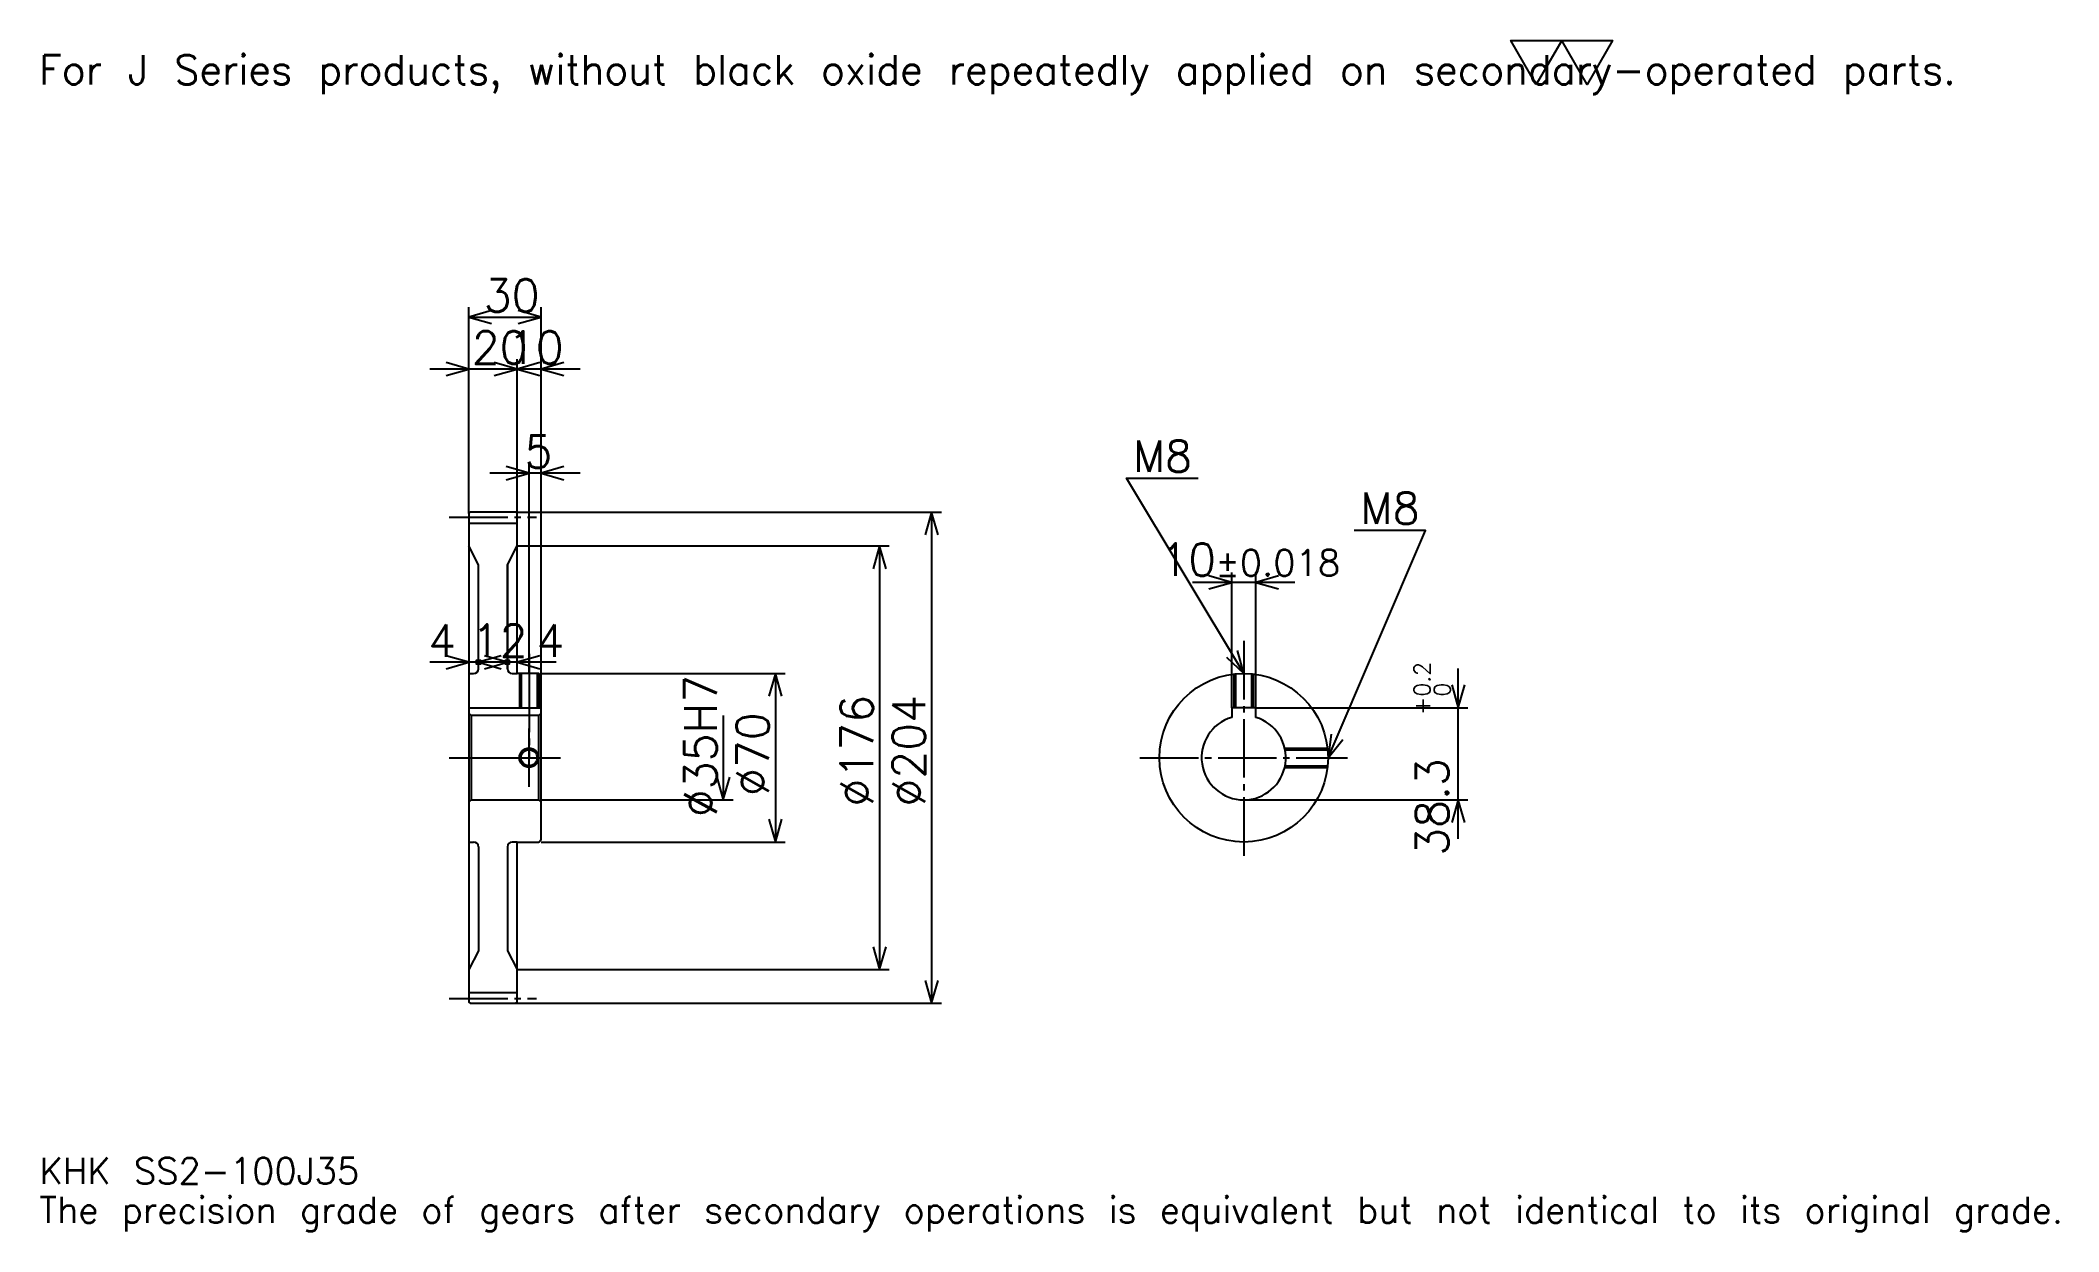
# Model space of a CAD drawing. Extents: x 27 to 866, y 10 to 505.
import ezdxf

# ---------------------------------------------------------------- set-up
doc = ezdxf.new("R2010")
doc.units = 0
doc.linetypes.add('DASHDOT', pattern=[32.432433, 24.324324, -2.702703, 2.702703, -2.702703])
doc.layers.get('0').update_dxf_attribs({"linetype": 'CONTINUOUS'})
doc.layers.add('DASHDOT', color=6, linetype='DASHDOT')
doc.styles.add('KANJI', font='TXT', dxfattribs={"bigfont": 'BIGFONT'})

msp = doc.modelspace()

# ---------------------------------------------------------------- linework, layer by layer
at = {"color": 5}
for p, q in [((205.405411, 308.756775), (205.405411, 393.891907)), ((235.405411, 308.756775), (235.405411, 393.891907)), ((205.405411, 389.83783), (235.405411, 389.83783)), ((225.405411, 308.756775), (225.405411, 372.270264)), ((241.621628, 368.216217), (189.189194, 368.216217)), ((251.621628, 368.216217), (209.189194, 368.216217)), ((230.405411, 308.756775), (230.405411, 329.027039)), ((251.621628, 324.972961), (214.189194, 324.972961)), ((205.405411, 308.256775), (205.405411, 308.756775)), ((224.905411, 308.756775), (235.405411, 308.756775)), ((225.405411, 308.256775), (225.405411, 308.756775)), ((230.405411, 241.75676), (230.405411, 308.756775)), ((230.405411, 241.75676), (230.405411, 308.756775)), ((235.405411, 308.756775), (401.621643, 308.756775)), ((235.405411, 240.75676), (235.405411, 308.756775)), ((397.567566, 308.756775), (397.567566, 104.75676)), ((225.405411, 294.756775), (235.405411, 294.756775)), ((235.405411, 294.756775), (380, 294.756775)), ((375.945953, 294.756775), (375.945953, 118.75676)), ((548.378357, 279.594604), (505.945923, 279.594604)), ((522.16217, 227.556763), (522.16217, 283.648651)), ((532.16217, 227.556763), (532.16217, 283.648651)), ((225.621628, 246.459457), (189.189194, 246.459457)), ((237.621628, 246.459457), (193.189194, 246.459457)), ((241.621628, 246.459457), (205.189194, 246.459457)), ((616.216187, 173.040543), (616.216187, 243.77298)), ((235.405411, 241.75676), (336.756775, 241.75676)), ((332.702698, 241.75676), (332.702698, 171.75676)), ((532.16217, 227.556763), (620.270264, 227.556763)), ((311.081085, 224.25676), (311.081085, 189.25676)), ((235.405411, 189.25676), (315.135132, 189.25676)), ((527.16217, 189.25676), (620.270264, 189.25676)), ((235.405411, 171.75676), (336.756775, 171.75676)), ((225.405411, 118.75676), (235.405411, 118.75676)), ((235.405411, 118.75676), (380, 118.75676)), ((224.905411, 104.75676), (235.405411, 104.75676)), ((235.405411, 104.75676), (401.621643, 104.75676))]:
    msp.add_line(p, q, dxfattribs=at)
at = {"color": 4}
for p, q in [((205.405411, 304.256775), (225.405411, 304.256775)), ((221.405411, 286.906311), (221.405411, 243.75676)), ((205.405411, 241.75676), (207.405411, 241.75676)), ((223.405411, 241.75676), (225.405411, 241.75676)), ((205.405411, 227.556763), (235.405411, 227.556763)), ((235.405411, 225.25676), (234.405411, 224.25676)), ((205.405411, 188.25676), (206.405411, 189.25676)), ((235.405411, 188.25676), (234.405411, 189.25676)), ((205.405411, 171.75676), (207.405411, 171.75676)), ((221.405411, 169.75676), (221.405411, 126.607201)), ((225.405411, 171.75676), (223.405411, 171.75676)), ((205.405411, 109.25676), (225.405411, 109.25676))]:
    msp.add_line(p, q, dxfattribs=at)
at = {"color": 7}
msp.add_lwpolyline([(648.648621, 486.486481), (638.108093, 504.756744), (680.270264, 504.756744), (669.729675, 486.486481), (659.189148, 504.756744), (648.648621, 486.486481)], dxfattribs=at)
at = {"color": 5}
for points in [[(214.864868, 392.540527), (205.405411, 389.83783), (214.864868, 387.135132)], [(225.945953, 387.135132), (235.405411, 389.83783), (225.945953, 392.540527)], [(195.945953, 365.513519), (205.405411, 368.216217), (195.945953, 370.918915)], [(215.945953, 365.513519), (225.405411, 368.216217), (215.945953, 370.918915)], [(234.864868, 370.918915), (225.405411, 368.216217), (234.864868, 365.513519)], [(244.864868, 370.918915), (235.405411, 368.216217), (244.864868, 365.513519)], [(220.945953, 322.270264), (230.405411, 324.972961), (220.945953, 327.67569)], [(244.864868, 327.67569), (235.405411, 324.972961), (244.864868, 322.270264)], [(527.16217, 241.75676), (478.513489, 322.83783), (508.243225, 322.83783)], [(400.270264, 299.297302), (397.567566, 308.756775), (394.864868, 299.297302)], [(378.648651, 285.297302), (375.945953, 294.756775), (373.243256, 285.297302)], [(562.16217, 206.75676), (602.702698, 301.216217), (572.972961, 301.216217)], [(512.702698, 276.891907), (522.16217, 279.594604), (512.702698, 282.297302)], [(541.621643, 282.297302), (532.16217, 279.594604), (541.621643, 276.891907)], [(195.945953, 243.75676), (205.405411, 246.459457), (195.945953, 249.16217)], [(209.405411, 246.459457), (208.594604, 247.270264), (210.216217, 247.270264), (210.216217, 245.648651), (208.594604, 245.648651), (208.594604, 247.270264), (209.405411, 246.459457), (210.216217, 245.648651), (210.216217, 247.270264), (209.405411, 246.459457)], [(218.864868, 249.16217), (209.405411, 246.459457), (218.864868, 243.75676)], [(211.945953, 243.75676), (221.405411, 246.459457), (211.945953, 249.16217)], [(221.405411, 246.459457), (220.594604, 247.270264), (222.216217, 247.270264), (222.216217, 245.648651), (220.594604, 245.648651), (220.594604, 247.270264), (221.405411, 246.459457), (222.216217, 245.648651), (222.216217, 247.270264), (221.405411, 246.459457)], [(234.864868, 249.16217), (225.405411, 246.459457), (234.864868, 243.75676)], [(519.977783, 248.477646), (527.16217, 241.75676), (524.612854, 251.258713)], [(335.405396, 232.297302), (332.702698, 241.75676), (330, 232.297302)], [(613.513489, 237.01622), (616.216187, 227.556763), (618.918884, 237.01622)], [(563.409302, 216.515381), (562.16217, 206.75676), (568.376526, 214.383514)], [(308.378387, 198.716217), (311.081085, 189.25676), (313.783783, 198.716217)], [(618.918884, 179.797302), (616.216187, 189.25676), (613.513489, 179.797302)], [(330, 181.216217), (332.702698, 171.75676), (335.405396, 181.216217)], [(373.243256, 128.216217), (375.945953, 118.75676), (378.648651, 128.216217)], [(394.864868, 114.216217), (397.567566, 104.75676), (400.270264, 114.216217)]]:
    msp.add_lwpolyline(points, dxfattribs=at)
at = {"color": 4}
for points in [[(225.405411, 308.256775), (224.905411, 308.756775), (205.905411, 308.756775), (205.405411, 308.256775), (205.405411, 188.25676)], [(205.405411, 188.25676), (205.405411, 105.25676), (205.905411, 104.75676), (224.905411, 104.75676), (225.405411, 105.25676), (225.405411, 171.75676), (234.405411, 171.75676), (235.405411, 172.75676), (235.405411, 240.75676), (234.405411, 241.75676), (225.405411, 241.75676), (225.405411, 308.256775)], [(209.405411, 243.75676), (209.405411, 286.906311), (205.405411, 294.756775)], [(221.405411, 243.75676), (221.405411, 286.906311), (225.405411, 294.756775)], [(226.405411, 241.75676), (226.405411, 227.556763)], [(227.080414, 241.75676), (227.080414, 227.556763)], [(233.730408, 241.75676), (233.730408, 227.556763)], [(234.405411, 241.75676), (234.405411, 227.556763)], [(523.16217, 227.556763), (523.16217, 241.527435)], [(523.837158, 227.556763), (523.837158, 241.598465)], [(530.487183, 227.556763), (530.487183, 241.598465)], [(531.16217, 227.556763), (531.16217, 241.527435)], [(532.16217, 223.527267), (532.16217, 227.556763), (522.16217, 227.556763), (522.16217, 223.527267)], [(205.405411, 225.25676), (206.405411, 224.25676), (206.405411, 189.25676), (234.405411, 189.25676), (234.405411, 224.25676), (206.405411, 224.25676)], [(544.198853, 210.75676), (561.9328, 210.75676)], [(544.343384, 210.081757), (562.003845, 210.081757)], [(544.198853, 202.75676), (561.9328, 202.75676)], [(544.343384, 203.431763), (562.003845, 203.431763)], [(209.405411, 169.75676), (209.405411, 126.607201), (205.405411, 118.75676)], [(221.405411, 169.75676), (221.405411, 126.607201), (225.405411, 118.75676)]]:
    msp.add_lwpolyline(points, dxfattribs=at)
for centre, radius in [((527.16217, 206.75676), 35), ((230.405411, 206.75676), 3.325)]:
    msp.add_circle(centre, radius, dxfattribs=at)
at = {"color": 7}
msp.add_circle((230.405411, 206.75676), 4, dxfattribs=at)
at = {"color": 4}
for centre, radius, start, end in [((207.405411, 243.75676), 2, 270, 0), ((223.405411, 243.75676), 2, 180, 270), ((527.16217, 206.75676), 17.5, 106.601549926, 73.398450074), ((207.405411, 169.75676), 2, 0, 90), ((223.405411, 169.75676), 2, 90, 180)]:
    msp.add_arc(centre, radius, start, end, dxfattribs=at)
at = {"layer": 'DASHDOT', "color": 7}
for p, q in [((197.297302, 306.756775), (233.513519, 306.756775)), ((527.16217, 255.270264), (527.16217, 163.648651)), ((230.405411, 241.75676), (230.405411, 206.75676)), ((197.297302, 206.75676), (243.513519, 206.75676)), ((484.054077, 206.75676), (570.270264, 206.75676)), ((197.297302, 106.75676), (233.513519, 106.75676))]:
    msp.add_line(p, q, dxfattribs=at)
for points in [[(230.405411, 249.864868), (230.405411, 219.448654)], [(230.405411, 194.648651), (230.405411, 218.864868)], [(218.297302, 206.75676), (242.513519, 206.75676)]]:
    msp.add_lwpolyline(points, dxfattribs=at)

# ---------------------------------------------------------------- texts
at = {"color": 7, "style": 'KANJI'}
for s, height, p in [('For J Series products, without black oxide repeatedly applied on secondary-operated parts.', 12.162162, (27.027027, 486.486481)), ('30', 13.513514, (211.621628, 392)), ('20', 13.513514, (206.621628, 370.378357)), ('10', 13.513514, (221.621628, 370.378357)), ('5', 13.513514, (228.513519, 327.135132)), ('M8', 12.972973, (481.216248, 325.540527)), ('M8', 12.972973, (575.675659, 303.918915)), ('10', 13.513514, (492.510803, 282.297302)), ('%%p0.018', 10.810811, (515.346985, 282.297302)), ('4', 13.513514, (188.513519, 248.621628)), ('12', 13.513514, (206.621628, 248.621628)), ('4', 13.513514, (233.513519, 248.621628)), ('KHK SS2-100J35', 10.810811, (27.027027, 29.729731)), ('The precision grade of gears after secondary operations is equivalent but not identical to its original grade.', 10.810811, (27.027027, 13.513514))]:
    msp.add_text(s, height=height, dxfattribs=at).set_placement(p)
for s, height, p in [('0.2', 6.756757, (604.594604, 232.104294)), ('%%c35H7', 13.513514, (308.378387, 182.094604)), ('0', 6.756757, (612.972961, 232.104294)), ('%%c176', 13.513514, (373.243256, 186.486481)), ('%%c204', 13.513514, (394.864868, 186.486481)), ('+', 6.756757, (604.594604, 224.536728)), ('%%c70', 13.513514, (330, 190.878387)), ('38.3', 13.513514, (612.16217, 166.044891))]:
    msp.add_text(s, height=height, rotation=90, dxfattribs=at).set_placement(p)

doc.saveas('drawing.dxf')
